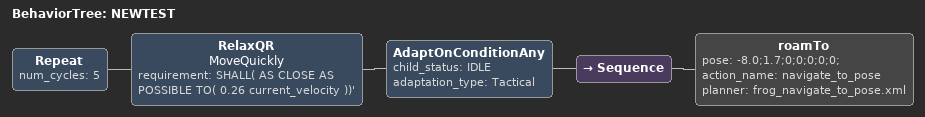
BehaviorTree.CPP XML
<root BTCPP_format="4" main_tree_to_execute="NEWTEST">
  	<BehaviorTree ID="NEWTEST">
		<Repeat num_cycles="5">
			<RelaxQR name="MoveQuickly" requirement="SHALL( AS CLOSE AS POSSIBLE TO( 0.26 current_velocity ))'">
					<AdaptOnConditionAny child_status="IDLE" adaptation_type="Tactical">
						<Sequence>
							<roamTo pose="-8.0;1.7;0;0;0;0;0;" action_name="navigate_to_pose" planner="frog_navigate_to_pose.xml"/>
						</Sequence>
					</AdaptOnConditionAny>
			</RelaxQR>
		</Repeat>
  </BehaviorTree>
</root>
